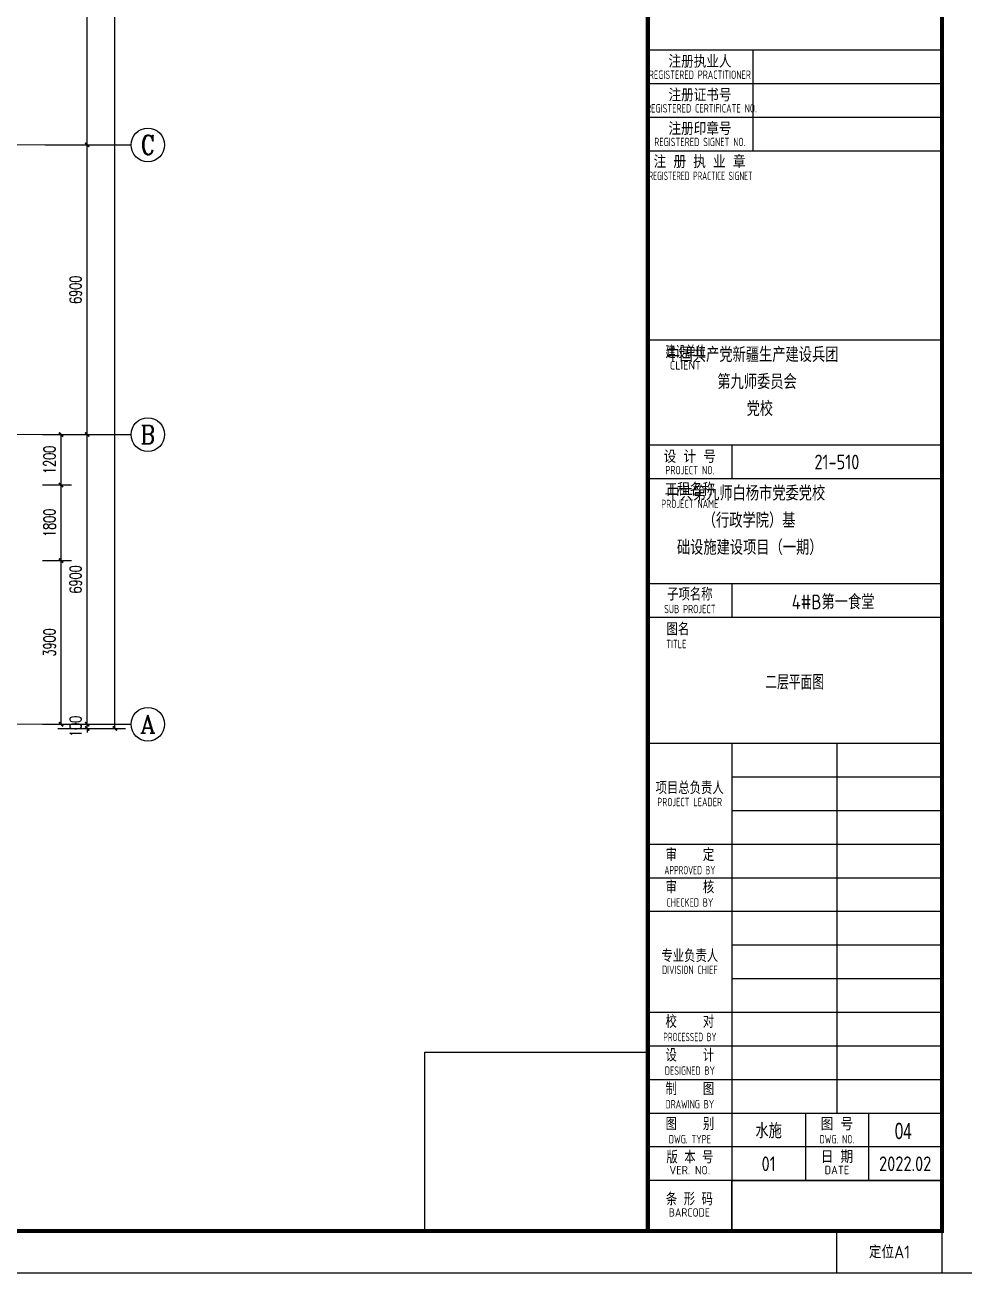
# Model space of a CAD drawing. Extents: x 1475400 to 1714963, y -629303 to -315532.
# Drawn here: x 1562692 to 1585059, y -476080 to -446350 of the extents above; entities that cross this region are included whole.
import ezdxf
from ezdxf.enums import TextEntityAlignment as Align

# ---------------------------------------------------------------- set-up
doc = ezdxf.new("R2010")
doc.units = 0
doc.header["$LTSCALE"] = 1000
doc.linetypes.add('DOTE', pattern=[2.42, 2, -0.2, 0.02, -0.2])
for name, color, linetype in [('A-ANNO-DIMS', 3, 'Continuous'), ('AXIS', 3, 'Continuous'), ('AXIS_TEXT', 7, 'Continuous'), ('BTTK', 7, 'Continuous'), ('P-ANNO-TXT', 211, 'Continuous'), ('PUB_DIM', 3, 'Continuous'), ('PUB_TITLE', 4, 'Continuous'), ('建筑底图', 7, 'Continuous')]:
    doc.layers.add(name, color=color, linetype=linetype)
doc.layers.add('DOTE', color=8, linetype='DOTE', lineweight=9)
doc.layers.add('条形码', color=7, linetype='Continuous', plot=False)
doc.layers.add('验收章', color=7, linetype='Continuous', plot=False)
doc.styles.add('_TCH_AXIS', font='COMPLEX', dxfattribs={"bigfont": 'GBCBIG'})
doc.styles.add('_TWT_PIPETEXT', font='SIMPLEX', dxfattribs={"width": 0.8, "height": 2.5, "bigfont": 'HZTXT'})
doc.styles.add('A_DIM_T3', font='SIMPLEX', dxfattribs={"width": 0.7, "bigfont": 'HZ'})
doc.styles.add('COMPLEX', font='COMPLEX')
doc.styles.add('HZ(TK)', font='geniso.shx', dxfattribs={"width": 0.9, "bigfont": 'hztxt.shx'})
doc.styles.add('中西文等高字体', font='HZTXT_E.shx', dxfattribs={"width": 0.7, "bigfont": 'HZTXT.shx'})
doc.dimstyles.new('_TCH_ARCH&&100', dxfattribs={"dimtxt": 280, "dimasz": 100, "dimexe": 250, "dimexo": 300, "dimgap": 135, "dimtad": 1, "dimdec": 0, "dimzin": 0, "dimdsep": 46, "dimtxsty": 'A_DIM_T3', "dimblk": 'ARCHTICK', "dimcen": 0.09, "dimclrt": 7, "dimazin": 2, "dimtfac": 1, "dimtdec": 0, "dimtix": 1, "dimtmove": 2, "dimatfit": 3, "dimfxl": 150, "dimtolj": 1, "dimtzin": 0, "dimarcsym": 0})

# ---------------------------------------------------------------- blocks, each defined once
blk = doc.blocks.new('_ArchTick')
at = {"color": 0, "linetype": 'ByBlock', "const_width": 0.4}
blk.add_lwpolyline([(-0.5, -0.5), (0.5, 0.5)], dxfattribs=at)
blk = doc.blocks.new('*D228')
at = {"layer": 'A-ANNO-DIMS', "color": 0, "lineweight": -2, "transparency": 16777216}
for p, q in [((902161, -380810), (902911, -380810)), ((902661, -380810), (902661, -380710)), ((902661, -380910), (902661, -380810)), ((902161, -380910), (902911, -380910)), ((902661, -380910), (902661, -381010))]:
    blk.add_line(p, q, dxfattribs=at)
at = {"layer": 'Defpoints', "color": 0, "transparency": 16777216}
for p in [(901861, -380810), (902661, -380810), (901861, -380910)]:
    blk.add_point(p, dxfattribs=at)
at = {"layer": 'A-ANNO-DIMS', "color": 0, "lineweight": -2, "transparency": 16777216, "xscale": 100, "yscale": 100, "zscale": 100}
for p, rotation in [((902661, -380810), 270), ((902661, -380910), 90)]:
    blk.add_blockref('_ArchTick', p, dxfattribs=dict(at, rotation=rotation))
at = {"layer": 'A-ANNO-DIMS', "color": 7, "transparency": 16777216, "insert": (902386, -380860), "char_height": 280, "attachment_point": 5, "rotation": 90, "style": 'A_DIM_T3'}
blk.add_mtext('\\A1;100', dxfattribs=at)
blk = doc.blocks.new('*D229')
at = {"layer": 'A-ANNO-DIMS', "color": 0, "lineweight": -2, "transparency": 16777216}
for p, q in [((902161, -373910), (902911, -373910)), ((902661, -380810), (902661, -373910)), ((902161, -380810), (902911, -380810))]:
    blk.add_line(p, q, dxfattribs=at)
at = {"layer": 'Defpoints', "color": 0, "transparency": 16777216}
for p in [(901861, -373910), (902661, -373910), (901861, -380810)]:
    blk.add_point(p, dxfattribs=at)
at = {"layer": 'A-ANNO-DIMS', "color": 0, "lineweight": -2, "transparency": 16777216, "xscale": 100, "yscale": 100, "zscale": 100}
for p, rotation in [((902661, -373910), 90), ((902661, -380810), 270)]:
    blk.add_blockref('_ArchTick', p, dxfattribs=dict(at, rotation=rotation))
at = {"layer": 'A-ANNO-DIMS', "color": 7, "transparency": 16777216, "insert": (902386, -377360), "char_height": 280, "attachment_point": 5, "rotation": 90, "style": 'A_DIM_T3'}
blk.add_mtext('\\A1;6900', dxfattribs=at)
blk = doc.blocks.new('*D230')
at = {"layer": 'A-ANNO-DIMS', "color": 0, "lineweight": -2, "transparency": 16777216}
for p, q in [((902161, -367010), (902911, -367010)), ((902661, -373910), (902661, -367010)), ((902161, -373910), (902911, -373910))]:
    blk.add_line(p, q, dxfattribs=at)
at = {"layer": 'Defpoints', "color": 0, "transparency": 16777216}
for p in [(901861, -367010), (902661, -367010), (901861, -373910)]:
    blk.add_point(p, dxfattribs=at)
at = {"layer": 'A-ANNO-DIMS', "color": 0, "lineweight": -2, "transparency": 16777216, "xscale": 100, "yscale": 100, "zscale": 100}
for p, rotation in [((902661, -367010), 90), ((902661, -373910), 270)]:
    blk.add_blockref('_ArchTick', p, dxfattribs=dict(at, rotation=rotation))
at = {"layer": 'A-ANNO-DIMS', "color": 7, "transparency": 16777216, "insert": (902386, -370460), "char_height": 280, "attachment_point": 5, "rotation": 90, "style": 'A_DIM_T3'}
blk.add_mtext('\\A1;6900', dxfattribs=at)
blk = doc.blocks.new('*D231')
at = {"layer": 'A-ANNO-DIMS', "color": 0, "lineweight": -2, "transparency": 16777216}
for p, q in [((902161, -359810), (902911, -359810)), ((902661, -367010), (902661, -359810)), ((902161, -367010), (902911, -367010))]:
    blk.add_line(p, q, dxfattribs=at)
at = {"layer": 'Defpoints', "color": 0, "transparency": 16777216}
for p in [(901861, -359810), (902661, -359810), (901861, -367010)]:
    blk.add_point(p, dxfattribs=at)
at = {"layer": 'A-ANNO-DIMS', "color": 0, "lineweight": -2, "transparency": 16777216, "xscale": 100, "yscale": 100, "zscale": 100}
for p, rotation in [((902661, -359810), 90), ((902661, -367010), 270)]:
    blk.add_blockref('_ArchTick', p, dxfattribs=dict(at, rotation=rotation))
at = {"layer": 'A-ANNO-DIMS', "color": 7, "transparency": 16777216, "insert": (902386, -363410), "char_height": 280, "attachment_point": 5, "rotation": 90, "style": 'A_DIM_T3'}
blk.add_mtext('\\A1;7200', dxfattribs=at)
blk = doc.blocks.new('*D235')
at = {"layer": 'Defpoints', "color": 0, "transparency": 16777216}
for p in [(901663, -345910), (903324, -345910), (901663, -380910)]:
    blk.add_point(p, dxfattribs=at)
at = {"layer": 'PUB_DIM', "color": 0, "lineweight": -2, "transparency": 16777216}
for p, q in [((901963, -345910), (903574, -345910)), ((903324, -380910), (903324, -345910)), ((901963, -380910), (903574, -380910))]:
    blk.add_line(p, q, dxfattribs=at)
at = {"layer": 'PUB_DIM', "color": 0, "lineweight": -2, "transparency": 16777216, "xscale": 100, "yscale": 100, "zscale": 100}
for p, rotation in [((903324, -345910), 90), ((903324, -380910), 270)]:
    blk.add_blockref('_ArchTick', p, dxfattribs=dict(at, rotation=rotation))
at = {"layer": 'PUB_DIM', "color": 7, "transparency": 16777216, "insert": (903049, -363410), "char_height": 280, "attachment_point": 5, "rotation": 90, "style": 'A_DIM_T3'}
blk.add_mtext('\\A1;35000', dxfattribs=at)
blk = doc.blocks.new('*D254')
at = {"layer": 'Defpoints', "color": 0, "transparency": 16777216}
for p in [(901299, -373910), (902041, -373910), (901299, -375111)]:
    blk.add_point(p, dxfattribs=at)
at = {"layer": 'PUB_DIM', "color": 0, "lineweight": -2, "transparency": 16777216}
for p, q in [((901599, -373910), (902291, -373910)), ((902041, -375111), (902041, -373910)), ((901599, -375111), (902291, -375111))]:
    blk.add_line(p, q, dxfattribs=at)
at = {"layer": 'PUB_DIM', "color": 0, "lineweight": -2, "transparency": 16777216, "xscale": 100, "yscale": 100, "zscale": 100}
for p, rotation in [((902041, -373910), 90), ((902041, -375111), 270)]:
    blk.add_blockref('_ArchTick', p, dxfattribs=dict(at, rotation=rotation))
at = {"layer": 'PUB_DIM', "color": 7, "transparency": 16777216, "insert": (901766, -374511), "char_height": 280, "attachment_point": 5, "rotation": 90, "style": 'A_DIM_T3'}
blk.add_mtext('\\A1;1200', dxfattribs=at)
blk = doc.blocks.new('*D255')
at = {"layer": 'Defpoints', "color": 0, "transparency": 16777216}
for p in [(901299, -375111), (902041, -375111), (901299, -376911)]:
    blk.add_point(p, dxfattribs=at)
at = {"layer": 'PUB_DIM', "color": 0, "lineweight": -2, "transparency": 16777216}
for p, q in [((901599, -375111), (902291, -375111)), ((902041, -376911), (902041, -375111)), ((901599, -376911), (902291, -376911))]:
    blk.add_line(p, q, dxfattribs=at)
at = {"layer": 'PUB_DIM', "color": 0, "lineweight": -2, "transparency": 16777216, "xscale": 100, "yscale": 100, "zscale": 100}
for p, rotation in [((902041, -375111), 90), ((902041, -376911), 270)]:
    blk.add_blockref('_ArchTick', p, dxfattribs=dict(at, rotation=rotation))
at = {"layer": 'PUB_DIM', "color": 7, "transparency": 16777216, "insert": (901766, -376011), "char_height": 280, "attachment_point": 5, "rotation": 90, "style": 'A_DIM_T3'}
blk.add_mtext('\\A1;1800', dxfattribs=at)
blk = doc.blocks.new('*D256')
at = {"layer": 'Defpoints', "color": 0, "transparency": 16777216}
for p in [(901299, -376911), (902041, -376911), (901299, -380810)]:
    blk.add_point(p, dxfattribs=at)
at = {"layer": 'PUB_DIM', "color": 0, "lineweight": -2, "transparency": 16777216}
for p, q in [((901599, -376911), (902291, -376911)), ((902041, -380810), (902041, -376911)), ((901599, -380810), (902291, -380810))]:
    blk.add_line(p, q, dxfattribs=at)
at = {"layer": 'PUB_DIM', "color": 0, "lineweight": -2, "transparency": 16777216, "xscale": 100, "yscale": 100, "zscale": 100}
for p, rotation in [((902041, -376911), 90), ((902041, -380810), 270)]:
    blk.add_blockref('_ArchTick', p, dxfattribs=dict(at, rotation=rotation))
at = {"layer": 'PUB_DIM', "color": 7, "transparency": 16777216, "insert": (901766, -378861), "char_height": 280, "attachment_point": 5, "rotation": 90, "style": 'A_DIM_T3'}
blk.add_mtext('\\A1;3900', dxfattribs=at)
blk = doc.blocks.new('_AXISO')
blk.add_circle((0, 0), 0.5)
at = {"layer": 'AXIS_TEXT', "style": 'COMPLEX', "width": 1.041667}
blk.add_attdef('A', text='', height=0.56, dxfattribs=at).set_placement((-0.25, -0.28), (0.25, -0.28), align=Align.FIT)
blk = doc.blocks.new('vhtemplate_2019年新竖式图框_A1')
at = {"layer": 'BTTK'}
for p, q in [((831, 291), (761, 291)), ((786, 291), (786, 267)), ((831, 283), (761, 283)), ((831, 275), (761, 275)), ((831, 275), (761, 275)), ((786, 275), (786, 267)), ((831, 267), (761, 267)), ((831, 222), (761, 222)), ((831, 197), (761, 197)), ((781, 197), (781, 189)), ((831, 189), (761, 189)), ((831, 164), (761, 164)), ((781, 164), (781, 156)), ((831, 156), (761, 156)), ((831, 126), (761, 126)), ((781, 126), (781, 10)), ((806, 126), (806, 38)), ((831, 118), (781, 118)), ((831, 110), (781, 110)), ((831, 102), (761, 102)), ((831, 94), (761, 94)), ((831, 86), (761, 86)), ((831, 78), (781, 78)), ((831, 70), (781, 70)), ((831, 62), (761, 62)), ((831, 54), (761, 54)), ((831, 46), (761, 46)), ((831, 38), (761, 38)), ((798.5, 38), (798.5, 22)), ((813.5, 38), (813.5, 22)), ((831, 30), (761, 30)), ((831, 22), (761, 22))]:
    blk.add_line(p, q, dxfattribs=at)
at = {"layer": 'PUB_TITLE', "color": 7}
blk.add_lwpolyline([(0, 594), (841, 594), (841, 0), (0, 0)], close=True, dxfattribs=at)
at = {"layer": 'PUB_TITLE', "const_width": 1}
blk.add_lwpolyline([(25, 10), (831, 10), (831, 584), (25, 584)], close=True, dxfattribs=at)
blk.add_lwpolyline([(761, 10), (761, 584)], dxfattribs=at)
at = {"layer": '条形码'}
blk.add_lwpolyline([(781, 22), (831, 22), (831, 10), (781, 10)], close=True, dxfattribs=at)
at = {"layer": '验收章'}
for points in [[(761, 10), (707.93, 10), (707.93, 52.53), (761, 52.53)], [(806, 10), (831, 10), (831, 0), (806, 0)]]:
    blk.add_lwpolyline(points, close=True, dxfattribs=at)
at = {"layer": 'BTTK', "style": 'HZ(TK)'}
for s, height, p in [('注册执业人', 3, (773.42, 288.31)), ('注册证书号', 3, (773.42, 280.31)), ('注册印章号', 3, (773.42, 272.31)), ('注 册 执 业 章', 3, (773.32, 264.45)), ('CLIENT', 2, (769.95, 215.99)), ('设 计 号', 3, (771, 194.28)), ('工程名称', 3, (771, 186.52)), ('图 号', 3, (806, 35.46)), ('日 期', 3, (806, 27.67)), ('VER. NO.', 2, (771, 24.48)), ('DATE', 2, (806, 24.52))]:
    blk.add_text(s, height=height, dxfattribs=at).set_placement(p, align=Align.MIDDLE_CENTER)
for s, height, width, p in [('REGISTERED PRACTITIONER', 2, 0.65, (773.39, 285.16)), ('REGISTERED CERTIFICATE NO.', 2, 0.65, (773.78, 277.16)), ('REGISTERED SIGNET NO.', 2, 0.65, (773.39, 269.16)), ('REGISTERED PRACTICE SIGNET', 2, 0.59, (773.56, 261.09)), ('建设单位', 3, 0.8, (770.01, 219.17)), ('PROJECT NO.', 2, 0.75, (771, 191.07)), ('PROJECT NAME', 2, 0.65, (771, 183.03)), ('子项名称', 3, 0.9, (771, 161.52)), ('SUB PROJECT', 2, 0.65, (771, 158.01)), ('项目总负责人', 3, 0.9, (770.96, 115.45)), ('PROJECT LEADER', 2, 0.8, (770.96, 112.09)), ('审    定', 3, 0.9, (771.02, 99.52)), ('APPROVED BY', 2, 0.6, (771.02, 95.87)), ('审    核', 3, 0.9, (771.02, 91.83)), ('CHECKED BY', 2, 0.7, (771.02, 88.18)), ('专业负责人', 3, 0.9, (771, 75.48)), ('DIVISION CHIEF', 2, 0.8, (771, 72.15)), ('校    对', 3, 0.9, (771.02, 59.83)), ('PROCESSED BY', 2, 0.6, (771.02, 56.17)), ('设    计', 3, 0.9, (771.02, 51.83)), ('DESIGNED BY', 2, 0.7, (771.02, 48.17)), ('制    图', 3, 0.9, (771.02, 43.83)), ('DRAWING BY', 2, 0.7, (771.02, 40.17)), ('图    别', 3, 0.9, (771.02, 35.5)), ('DWG. TYPE', 2, 0.8, (771.02, 31.84)), ('DWG. NO.', 2, 0.7, (806, 31.84)), ('版 本 号', 3, 0.9, (771.02, 27.57)), ('条 形 码', 3, 0.9, (770.9, 17.6)), ('BARCODE', 2, 0.95, (770.9, 14.42))]:
    blk.add_text(s, height=height, dxfattribs=dict(at, width=width)).set_placement(p, align=Align.MIDDLE_CENTER)
for s, height, width, p in [('图名', 3, 0.9, (765.46, 153.22)), ('TITLE', 2, 0.8, (765.4, 149.68))]:
    blk.add_text(s, height=height, dxfattribs=dict(at, width=width)).set_placement(p, align=Align.MIDDLE_LEFT)
at = {"layer": 'BTTK', "color": 4, "style": 'HZ(TK)', "width": 0.9}
for tag, p in [('合作单位_001', (795.83, 509.44)), ('建设单位_001', (795.85, 207.44)), ('工程名称_001', (795.62, 174.44)), ('子项名称_001', (805.71, 157.94)), ('图纸名称_001', (795.45, 138.94))]:
    blk.add_attdef(tag, p, '', height=3.5, dxfattribs=at)
for tag, p in [('注册证书号', (808.5, 279)), ('注册印章号', (808.5, 271)), ('设计号', (806, 193)), ('图别', (789.75, 34)), ('图号', (822.25, 34)), ('版本号', (789.75, 26)), ('日期', (822.25, 26))]:
    blk.add_attdef(tag, text='', height=3.5, dxfattribs=at).set_placement(p, align=Align.MIDDLE)
at = {"layer": '验收章', "style": 'HZ(TK)'}
blk.add_text('定位A1', height=3, dxfattribs=at).set_placement((818.5, 5), align=Align.MIDDLE_CENTER)
blk = doc.blocks.new('sdfcsf')
at = {"layer": 'AXIS'}
for p, q in [((901663.1, -367010.3), (903707.5, -367010.3)), ((901663.1, -373910.3), (903707.5, -373910.3)), ((901663.1, -380810.3), (903707.5, -380810.3))]:
    blk.add_line(p, q, dxfattribs=at)
at = {"layer": 'DOTE'}
for p, q in [((860932, -367010.3), (901663.1, -367010.3)), ((860932, -373910.3), (901663.1, -373910.3)), ((861532, -380810.3), (901663.1, -380810.3))]:
    blk.add_line(p, q, dxfattribs=at)
at = {"layer": 'AXIS'}
ref = blk.add_blockref('_AXISO', (904107.5, -367010.3), dxfattribs=dict(at, xscale=800, yscale=800, zscale=800))
ref.add_attrib('A', 'C', dxfattribs={"layer": 'AXIS_TEXT', "height": 455.7, "style": '_TCH_AXIS'}).set_placement((903944.8, -367238.2), (904270.2, -367238.2), align=Align.FIT)
ref = blk.add_blockref('_AXISO', (904107.5, -373910.3), dxfattribs=dict(at, xscale=800, yscale=800, zscale=800))
ref.add_attrib('A', 'B', dxfattribs={"layer": 'AXIS_TEXT', "height": 435.3, "style": '_TCH_AXIS'}).set_placement((903931.3, -374128), (904283.7, -374128), align=Align.FIT)
ref = blk.add_blockref('_AXISO', (904107.5, -380810.3), dxfattribs=dict(at, xscale=800, yscale=800, zscale=800))
ref.add_attrib('A', 'A', dxfattribs={"layer": 'AXIS_TEXT', "height": 425.2, "style": '_TCH_AXIS'}).set_placement((903925.3, -381022.9), (904289.7, -381022.9), align=Align.FIT)
at = {"layer": 'A-ANNO-DIMS'}
for p1, p2, picture, middle in [((901860.5, -367010.3), (901860.5, -359810.3), '*D231', (902385.5, -363410.3)), ((901860.5, -373910.3), (901860.5, -367010.3), '*D230', (902385.5, -370460.3)), ((901860.5, -380810.3), (901860.5, -373910.3), '*D229', (902385.5, -377360.3)), ((901860.5, -380910.3), (901860.5, -380810.3), '*D228', (902385.5, -380860.3))]:
    dim = blk.add_aligned_dim(p1=p1, p2=p2, distance=-800, dimstyle='_TCH_ARCH&&100', dxfattribs=at)
    dim.commit()
    dim.dimension.update_dxf_attribs({"geometry": picture, "text_midpoint": middle})
at = {"layer": 'PUB_DIM'}
for p1, p2, distance, picture, middle in [((901663.1, -380910.3), (901663.1, -345910.3), -1661, '*D235', (903049.2, -363410.3)), ((901298.6, -375110.7), (901298.6, -373910.3), -742, '*D254', (901765.6, -374510.5)), ((901298.6, -376910.7), (901298.6, -375110.7), -742, '*D255', (901765.6, -376010.7)), ((901298.6, -380810.3), (901298.6, -376910.7), -742, '*D256', (901765.6, -378860.5))]:
    dim = blk.add_aligned_dim(p1=p1, p2=p2, distance=distance, dimstyle='_TCH_ARCH&&100', dxfattribs=at)
    dim.commit()
    dim.dimension.update_dxf_attribs({"geometry": picture, "text_midpoint": middle})

msp = doc.modelspace()

# ---------------------------------------------------------------- block references
ref = msp.add_blockref('vhtemplate_2019年新竖式图框_A1', (1501350.2, -476080.2), dxfattribs=dict(xscale=100.1, yscale=100.1, zscale=100.1))
ref.add_attrib('建设单位_001', '中国共产党新疆生产建设兵团', (1577968.1, -454379.3), dxfattribs={"layer": 'BTTK', "color": 4, "height": 350.35, "style": 'HZ(TK)', "width": 0.9})
ref.add_attrib('工程名称_001', '中共第九师白杨市党委党校', (1577969.3, -457681), dxfattribs={"layer": 'BTTK', "color": 4, "height": 350.35, "style": 'HZ(TK)', "width": 0.9})
ref.add_attrib('子项名称_001', '4#B第一食堂', (1580956.1, -460270.2), dxfattribs={"layer": 'BTTK', "color": 4, "height": 350.35, "style": 'HZ(TK)', "width": 0.9})
ref.add_attrib('设计号', '21-510', dxfattribs={"layer": 'BTTK', "color": 4, "height": 350.35, "style": 'HZ(TK)', "width": 0.9}).set_placement((1582030.8, -456760.9), align=Align.MIDDLE)
ref.add_attrib('图别', '水施', dxfattribs={"layer": 'BTTK', "color": 4, "height": 350.35, "style": 'HZ(TK)', "width": 0.9}).set_placement((1580404.1, -472676.8), align=Align.MIDDLE)
ref.add_attrib('版本号', '01', dxfattribs={"layer": 'BTTK', "color": 4, "height": 350.35, "style": 'HZ(TK)', "width": 0.9}).set_placement((1580404.1, -473477.6), align=Align.MIDDLE)
ref.add_attrib('日期', '2022.02', dxfattribs={"layer": 'BTTK', "color": 4, "height": 350.35, "style": 'HZ(TK)', "width": 0.9}).set_placement((1583657.4, -473477.6), align=Align.MIDDLE)
ref.add_attrib('建设单位_002', '第九师委员会', (1579182.6, -455024.9), dxfattribs={"layer": 'BTTK', "color": 4, "height": 350.35, "style": 'HZ(TK)', "width": 0.9})
ref.add_attrib('建设单位_003', '党校', (1579878.9, -455667.2), dxfattribs={"layer": 'BTTK', "color": 4, "height": 350.35, "style": 'HZ(TK)', "width": 0.9})
ref.add_attrib('工程名称_002', '（行政学院）基', (1578836.4, -458326.6), dxfattribs={"layer": 'BTTK', "color": 4, "height": 350.35, "style": 'HZ(TK)', "width": 0.9})
ref.add_attrib('工程名称_003', '础设施建设项目（一期）', (1578220.3, -458972.1), dxfattribs={"layer": 'BTTK', "color": 4, "height": 350.35, "style": 'HZ(TK)', "width": 0.9})
at = {"layer": '建筑底图'}
msp.add_blockref('sdfcsf', (661511.1, -82197.6), dxfattribs=at)

# ---------------------------------------------------------------- texts
at = {"layer": 'P-ANNO-TXT', "color": 1}
for s, height, style, width, p in [('二层平面图', 350, '_TWT_PIPETEXT', 0.8, (1580326.3, -462181.6)), ('04', 385, '中西文等高字体', 0.7, (1583410.2, -472888.3))]:
    msp.add_text(s, height=height, dxfattribs=dict(at, style=style, width=width)).set_placement(p)

doc.saveas('drawing.dxf')
